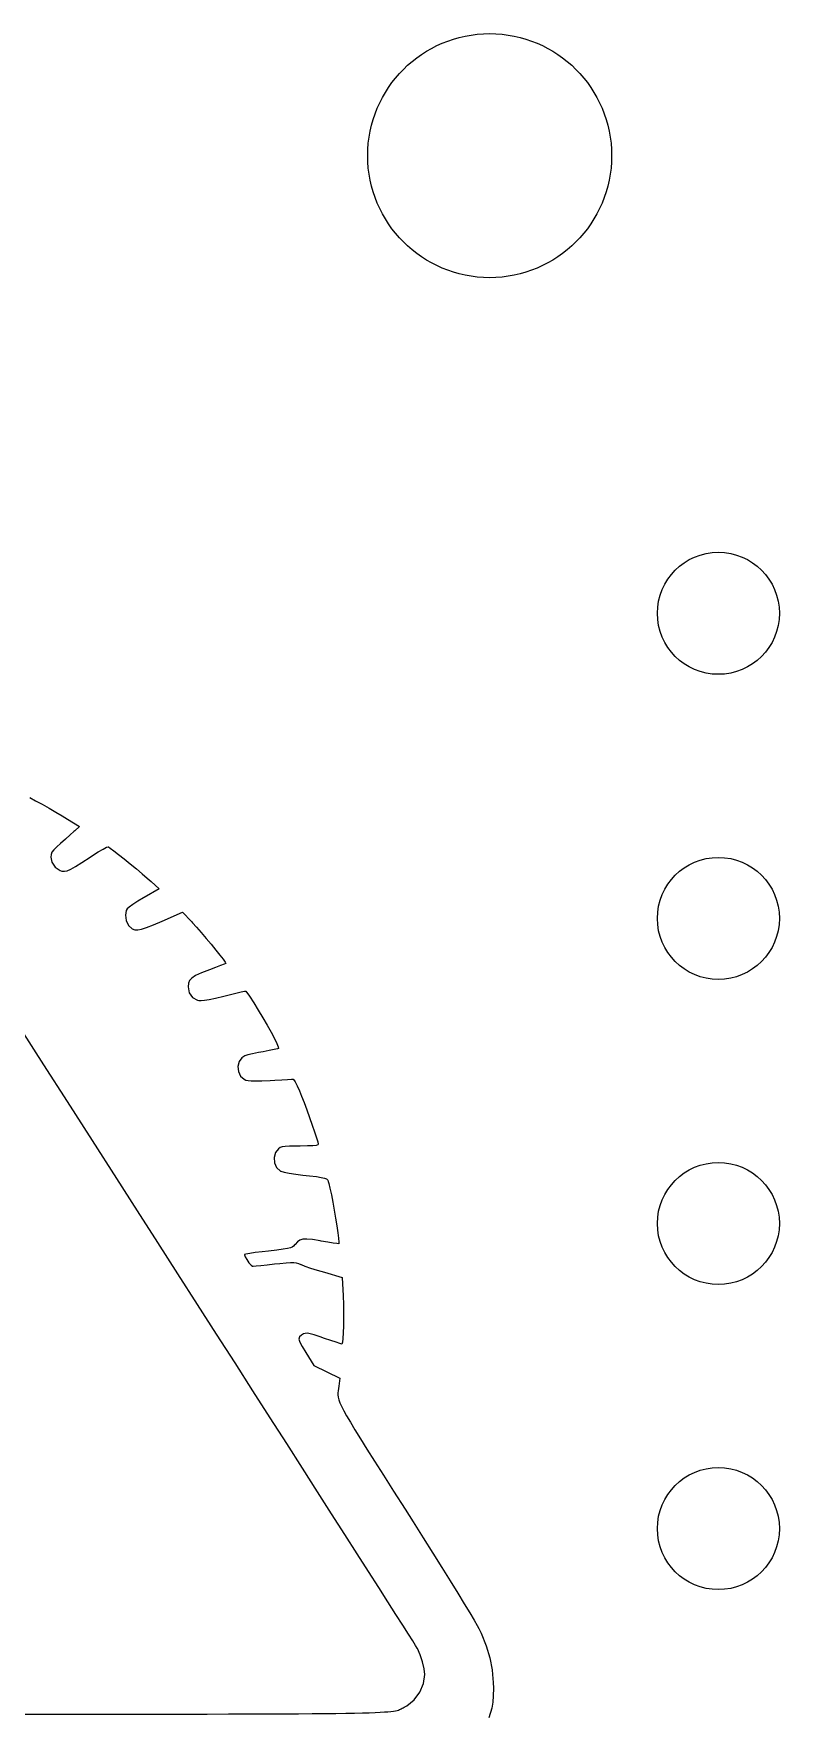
# Model space of a CAD drawing. Extents: x 49 to 111, y -108.5 to -46.5.
# Drawn here: x 104.79 to 111, y -96.8 to -82.8 of the extents above; entities that cross this region are included whole.
import ezdxf

# ---------------------------------------------------------------- set-up
doc = ezdxf.new("R2010")
doc.units = 0
doc.layers.add('BLACK', color=7, linetype='CONTINUOUS')

msp = doc.modelspace()

# ---------------------------------------------------------------- linework, layer by layer
at = {"layer": 'BLACK', "linetype": 'CONTINUOUS'}
for p, q in [((104.755589, -89.164558), (104.803638, -89.190301)), ((104.803638, -89.190301), (104.858179, -89.220269)), ((104.858179, -89.220269), (104.915643, -89.252495)), ((104.915643, -89.252495), (104.972466, -89.28501)), ((104.972466, -89.28501), (105.025077, -89.315845)), ((105.025077, -89.315845), (105.069912, -89.343034)), ((105.069912, -89.343034), (105.170236, -89.405387)), ((105.170236, -89.405387), (105.131323, -89.439848)), ((105.011816, -89.545266), (104.980832, -89.572989)), ((105.052404, -89.50951), (105.011816, -89.545266)), ((105.091492, -89.475038), (105.052404, -89.50951)), ((105.122654, -89.447519), (105.091492, -89.475038)), ((105.131323, -89.439848), (105.122654, -89.447519)), ((104.932704, -89.637555), (104.931221, -89.65895)), ((104.931221, -89.65895), (104.938591, -89.70081)), ((104.939311, -89.619139), (104.932704, -89.637555)), ((104.954276, -89.599137), (104.939311, -89.619139)), ((104.980832, -89.572989), (104.954276, -89.599137)), ((105.189106, -89.704741), (105.256686, -89.660063)), ((105.256686, -89.660063), (105.27827, -89.645792)), ((105.27827, -89.645792), (105.325647, -89.615844)), ((105.325647, -89.615844), (105.365596, -89.592464)), ((105.365596, -89.592464), (105.394442, -89.577741)), ((105.394442, -89.577741), (105.408509, -89.573764)), ((105.408509, -89.573764), (105.409131, -89.574033)), ((105.409131, -89.574033), (105.424916, -89.584442)), ((105.424916, -89.584442), (105.454315, -89.606484)), ((105.454315, -89.606484), (105.494062, -89.63751)), ((105.494062, -89.63751), (105.540888, -89.674873)), ((105.540888, -89.674873), (105.591525, -89.715925)), ((104.938591, -89.70081), (104.965086, -89.742617)), ((104.965086, -89.742617), (105.008055, -89.77138)), ((105.008055, -89.77138), (105.022364, -89.776104)), ((105.022364, -89.776104), (105.042604, -89.777754)), ((105.042604, -89.777754), (105.066484, -89.772747)), ((105.066484, -89.772747), (105.096919, -89.759778)), ((105.096919, -89.759778), (105.136821, -89.737545)), ((105.136821, -89.737545), (105.189106, -89.704741)), ((105.591525, -89.715925), (105.642705, -89.758018)), ((105.642705, -89.758018), (105.691161, -89.798505)), ((105.691161, -89.798505), (105.733624, -89.834739)), ((105.832566, -89.923868), (105.707329, -89.995725)), ((105.733624, -89.834739), (105.766827, -89.864071)), ((105.766827, -89.864071), (105.832566, -89.923868)), ((105.558751, -90.103522), (105.550882, -90.144143)), ((105.565727, -90.090947), (105.558751, -90.103522)), ((105.581469, -90.076589), (105.565727, -90.090947)), ((105.612548, -90.054366), (105.581469, -90.076589)), ((105.654588, -90.02722), (105.612548, -90.054366)), ((105.703217, -89.998092), (105.654588, -90.02722)), ((105.707329, -89.995725), (105.703217, -89.998092)), ((105.550882, -90.144143), (105.557254, -90.188376)), ((105.557254, -90.188376), (105.57592, -90.228073)), ((105.57592, -90.228073), (105.604935, -90.255083)), ((105.685819, -90.258942), (105.728131, -90.245533)), ((105.728131, -90.245533), (105.784114, -90.223752)), ((105.784114, -90.223752), (105.857005, -90.192798)), ((105.857005, -90.192798), (106.027017, -90.118941)), ((106.027017, -90.118941), (106.100356, -90.1957)), ((106.100356, -90.1957), (106.111059, -90.207069)), ((106.111059, -90.207069), (106.144368, -90.243861)), ((106.144368, -90.243861), (106.182846, -90.28789)), ((105.604935, -90.255083), (105.608544, -90.256927)), ((105.608544, -90.256927), (105.629262, -90.263839)), ((105.629262, -90.263839), (105.653942, -90.264777)), ((105.653942, -90.264777), (105.685819, -90.258942)), ((106.182846, -90.28789), (106.224002, -90.336133)), ((106.224002, -90.336133), (106.265346, -90.385564)), ((106.265346, -90.385564), (106.304388, -90.433159)), ((106.304388, -90.433159), (106.338637, -90.475894)), ((106.338637, -90.475894), (106.365603, -90.510745)), ((106.365603, -90.510745), (106.382796, -90.534686)), ((106.103912, -90.666217), (106.084576, -90.686855)), ((106.136266, -90.646049), (106.103912, -90.666217)), ((106.184495, -90.624095), (106.136266, -90.646049)), ((106.251174, -90.598202), (106.184495, -90.624095)), ((106.301702, -90.579185), (106.251174, -90.598202)), ((106.344029, -90.562877), (106.301702, -90.579185)), ((106.373997, -90.550907), (106.344029, -90.562877)), ((106.387447, -90.544905), (106.373997, -90.550907)), ((106.382796, -90.534686), (106.387724, -90.544694)), ((106.387724, -90.544694), (106.387447, -90.544905)), ((106.0754, -90.710221), (106.073529, -90.738574)), ((106.073529, -90.738574), (106.083314, -90.79033)), ((106.084576, -90.686855), (106.0754, -90.710221)), ((106.083314, -90.79033), (106.109493, -90.827965)), ((106.372225, -90.816425), (106.416445, -90.805635)), ((106.416445, -90.805635), (106.471047, -90.792653)), ((106.471047, -90.792653), (106.514777, -90.782663)), ((106.514777, -90.782663), (106.543991, -90.776491)), ((106.543991, -90.776491), (106.555046, -90.774964)), ((106.555046, -90.774964), (106.58432, -90.817668)), ((106.109493, -90.827965), (106.15134, -90.849837)), ((106.15134, -90.849837), (106.162321, -90.852269)), ((106.162321, -90.852269), (106.183445, -90.853734)), ((106.183445, -90.853734), (106.211255, -90.851449)), ((106.211255, -90.851449), (106.249492, -90.844846)), ((106.249492, -90.844846), (106.301902, -90.83336)), ((106.301902, -90.83336), (106.372225, -90.816425)), ((106.58432, -90.817668), (106.620153, -90.873021)), ((106.620153, -90.873021), (106.657773, -90.933717)), ((106.657773, -90.933717), (106.695453, -90.996712)), ((106.695453, -90.996712), (106.731467, -91.058967)), ((106.731467, -91.058967), (106.764089, -91.117438)), ((104.871122, -91.387733), (104.685372, -91.098569)), ((106.764089, -91.117438), (106.791593, -91.169085)), ((106.791593, -91.169085), (106.812252, -91.210865)), ((106.812252, -91.210865), (106.824341, -91.239736)), ((106.498117, -91.362231), (106.488444, -91.402787)), ((106.521057, -91.329467), (106.498117, -91.362231)), ((106.545436, -91.314261), (106.521057, -91.329467)), ((106.569788, -91.307044), (106.545436, -91.314261)), ((106.610091, -91.29759), (106.569788, -91.307044)), ((106.660111, -91.287287), (106.610091, -91.29759)), ((106.698959, -91.280066), (106.660111, -91.287287)), ((106.748562, -91.270861), (106.698959, -91.280066)), ((106.789498, -91.262471), (106.748562, -91.270861)), ((106.816984, -91.255927), (106.789498, -91.262471)), ((106.826133, -91.252657), (106.816984, -91.255927)), ((106.824341, -91.239736), (106.826133, -91.252657)), ((105.0682, -91.694641), (104.871122, -91.387733)), ((106.488444, -91.402787), (106.492193, -91.444983)), ((106.492193, -91.444983), (106.509515, -91.482666)), ((106.509515, -91.482666), (106.540565, -91.509683)), ((106.540565, -91.509683), (106.554009, -91.515589)), ((106.853817, -91.513669), (106.90092, -91.511297)), ((106.90092, -91.511297), (106.933658, -91.509665)), ((106.933658, -91.509665), (106.94799, -91.508977)), ((106.94799, -91.508977), (106.951898, -91.511869)), ((106.951898, -91.511869), (106.964258, -91.530806)), ((106.554009, -91.515589), (106.572934, -91.520377)), ((106.572934, -91.520377), (106.598768, -91.522913)), ((106.598768, -91.522913), (106.635389, -91.523356)), ((106.635389, -91.523356), (106.686674, -91.521867)), ((106.686674, -91.521867), (106.756501, -91.518606)), ((106.756501, -91.518606), (106.796392, -91.516578)), ((106.796392, -91.516578), (106.853817, -91.513669)), ((106.964258, -91.530806), (106.981271, -91.563535)), ((106.981271, -91.563535), (107.00047, -91.605517)), ((107.00047, -91.605517), (107.001051, -91.606865)), ((107.001051, -91.606865), (107.018799, -91.6501)), ((107.018799, -91.6501), (107.039684, -91.704059)), ((105.276872, -92.019703), (105.0682, -91.694641)), ((107.039684, -91.704059), (107.062312, -91.764777)), ((107.062312, -91.764777), (107.085287, -91.828289)), ((107.085287, -91.828289), (107.107214, -91.89063)), ((107.107214, -91.89063), (107.126697, -91.947834)), ((105.478981, -92.33462), (105.276872, -92.019703)), ((106.858134, -92.071966), (106.841061, -92.078419)), ((106.882433, -92.067941), (106.858134, -92.071966)), ((106.918259, -92.065793), (106.882433, -92.067941)), ((106.969912, -92.064971), (106.918259, -92.065793)), ((107.006321, -92.064885), (106.969912, -92.064971)), ((107.068735, -92.064473), (107.006321, -92.064885)), ((107.111823, -92.063013), (107.068735, -92.064473)), ((107.138725, -92.060175), (107.111823, -92.063013)), ((107.126697, -91.947834), (107.142341, -91.995937)), ((107.15258, -92.055624), (107.138725, -92.060175)), ((107.142341, -91.995937), (107.152751, -92.030974)), ((107.15653, -92.049029), (107.15258, -92.055624)), ((107.152751, -92.030974), (107.156531, -92.048979)), ((107.156531, -92.048979), (107.15653, -92.049029)), ((106.800919, -92.119956), (106.78907, -92.161887)), ((106.78907, -92.161887), (106.792363, -92.205805)), ((106.792363, -92.205805), (106.81025, -92.245054)), ((106.826915, -92.08785), (106.800919, -92.119956)), ((106.841061, -92.078419), (106.826915, -92.08785)), ((105.652022, -92.604298), (105.478981, -92.33462)), ((106.81025, -92.245054), (106.842181, -92.272982)), ((106.842181, -92.272982), (106.845681, -92.274526)), ((106.845681, -92.274526), (106.87262, -92.282029)), ((106.87262, -92.282029), (106.915559, -92.290515)), ((106.915559, -92.290515), (106.969351, -92.299054)), ((106.969351, -92.299054), (107.02885, -92.306715)), ((107.02885, -92.306715), (107.084371, -92.313034)), ((107.084371, -92.313034), (107.14186, -92.31988)), ((107.14186, -92.31988), (107.182572, -92.325771)), ((107.182572, -92.325771), (107.209677, -92.331736)), ((107.209677, -92.331736), (107.226348, -92.338802)), ((107.226348, -92.338802), (107.235757, -92.347996)), ((107.235757, -92.347996), (107.241076, -92.360346)), ((107.241076, -92.360346), (107.245477, -92.376879)), ((107.245477, -92.376879), (107.254965, -92.416255)), ((107.254965, -92.416255), (107.266442, -92.470225)), ((107.266442, -92.470225), (107.278567, -92.532327)), ((105.822082, -92.869384), (105.652022, -92.604298)), ((107.278567, -92.532327), (107.290712, -92.598789)), ((107.290712, -92.598789), (107.302248, -92.665839)), ((107.302248, -92.665839), (107.312548, -92.729704)), ((107.312548, -92.729704), (107.320985, -92.78661)), ((105.988753, -93.129239), (105.822082, -92.869384)), ((106.94114, -92.90634), (106.925027, -92.913361)), ((106.952542, -92.897346), (106.94114, -92.90634)), ((106.962758, -92.885491), (106.952542, -92.897346)), ((106.964128, -92.883763), (106.962758, -92.885491)), ((106.983416, -92.861955), (106.964128, -92.883763)), ((107.00335, -92.847635), (106.983416, -92.861955)), ((107.028086, -92.840287), (107.00335, -92.847635)), ((107.061777, -92.839394), (107.028086, -92.840287)), ((107.108579, -92.844437), (107.061777, -92.839394)), ((107.172646, -92.854901), (107.108579, -92.844437)), ((107.18231, -92.856606), (107.172646, -92.854901)), ((107.235976, -92.865774), (107.18231, -92.856606)), ((107.281048, -92.872819), (107.235976, -92.865774)), ((107.313251, -92.877121), (107.281048, -92.872819)), ((107.328306, -92.878061), (107.313251, -92.877121)), ((107.320985, -92.78661), (107.326931, -92.832787)), ((107.326931, -92.832787), (107.329757, -92.864461)), ((107.328837, -92.877859), (107.328306, -92.878061)), ((107.329757, -92.864461), (107.328837, -92.877859)), ((106.542605, -92.967276), (106.541769, -92.969866)), ((106.541769, -92.969866), (106.547469, -92.986334)), ((106.555174, -92.964156), (106.542605, -92.967276)), ((106.547469, -92.986334), (106.561768, -93.010785)), ((106.586361, -92.959172), (106.555174, -92.964156)), ((106.561768, -93.010785), (106.580052, -93.036532)), ((106.580052, -93.036532), (106.597709, -93.056888)), ((106.632432, -92.952841), (106.586361, -92.959172)), ((106.689653, -92.945682), (106.632432, -92.952841)), ((106.742938, -92.939482), (106.689653, -92.945682)), ((106.732519, -93.053035), (106.792493, -93.046539)), ((106.813158, -92.93147), (106.742938, -92.939482)), ((106.792493, -93.046539), (106.836025, -93.041795)), ((106.864562, -92.925038), (106.813158, -92.93147)), ((106.836025, -93.041795), (106.889281, -93.036395)), ((106.900676, -92.919297), (106.864562, -92.925038)), ((106.889281, -93.036395), (106.927214, -93.033641)), ((106.925027, -92.913361), (106.900676, -92.919297)), ((106.927214, -93.033641), (106.954121, -93.033615)), ((106.954121, -93.033615), (106.974298, -93.036399)), ((106.974298, -93.036399), (106.992043, -93.042075)), ((106.992043, -93.042075), (107.011652, -93.050726)), ((107.011652, -93.050726), (107.014402, -93.051964)), ((106.151628, -93.383224), (105.988753, -93.129239)), ((106.597709, -93.056888), (106.610126, -93.065165)), ((106.610126, -93.065165), (106.615029, -93.064874)), ((106.615029, -93.064874), (106.639565, -93.062633)), ((106.639565, -93.062633), (106.680136, -93.058543)), ((106.680136, -93.058543), (106.732519, -93.053035)), ((107.014402, -93.051964), (107.04636, -93.064379)), ((107.04636, -93.064379), (107.093344, -93.080558)), ((107.093344, -93.080558), (107.149475, -93.098543)), ((107.149475, -93.098543), (107.208875, -93.116377)), ((107.208875, -93.116377), (107.35675, -93.159199)), ((107.35675, -93.159199), (107.364923, -93.311666)), ((107.364923, -93.311666), (107.365383, -93.320854)), ((107.365383, -93.320854), (107.367127, -93.375333)), ((106.310298, -93.630702), (106.151628, -93.383224)), ((107.367127, -93.375333), (107.367789, -93.436641)), ((107.367789, -93.436641), (107.367473, -93.500592)), ((107.366284, -93.562998), (107.364325, -93.619675)), ((107.367473, -93.500592), (107.366284, -93.562998)), ((106.464353, -93.871034), (106.310298, -93.630702)), ((107.000871, -93.654151), (106.996044, -93.672102)), ((106.996044, -93.672102), (107.002965, -93.697425)), ((107.017022, -93.639923), (107.000871, -93.654151)), ((107.002965, -93.697425), (107.022055, -93.733773)), ((107.035784, -93.629756), (107.017022, -93.639923)), ((107.022055, -93.733773), (107.053738, -93.784796)), ((107.049735, -93.624717), (107.035784, -93.629756)), ((107.066512, -93.623791), (107.049735, -93.624717)), ((107.090124, -93.627825), (107.066512, -93.623791)), ((107.124577, -93.637666), (107.090124, -93.627825)), ((107.173879, -93.654158), (107.124577, -93.637666)), ((107.208148, -93.66615), (107.173879, -93.654158)), ((107.260824, -93.684418), (107.208148, -93.66615)), ((107.305299, -93.699257), (107.260824, -93.684418)), ((107.33761, -93.709388), (107.305299, -93.699257)), ((107.353795, -93.713534), (107.33761, -93.709388)), ((107.354885, -93.713463), (107.353795, -93.713534)), ((107.358521, -93.699094), (107.354885, -93.713463)), ((107.361703, -93.666436), (107.358521, -93.699094)), ((107.364325, -93.619675), (107.361703, -93.666436)), ((106.613387, -94.103581), (106.464353, -93.871034)), ((107.053738, -93.784796), (107.121882, -93.891296)), ((107.121882, -93.891296), (107.229888, -93.944948)), ((107.229888, -93.944948), (107.337894, -93.9986)), ((107.337894, -93.9986), (107.328886, -94.062915)), ((106.756989, -94.327707), (106.613387, -94.103581)), ((107.320803, -94.12019), (107.320606, -94.137582)), ((107.320606, -94.137582), (107.322804, -94.1562)), ((107.322711, -94.10275), (107.320803, -94.12019)), ((107.325646, -94.083993), (107.322711, -94.10275)), ((107.322804, -94.1562), (107.328081, -94.177314)), ((107.328886, -94.062915), (107.325646, -94.083993)), ((107.328081, -94.177314), (107.33712, -94.202196)), ((107.33712, -94.202196), (107.350608, -94.232116)), ((107.350608, -94.232116), (107.369226, -94.268347)), ((107.369226, -94.268347), (107.393661, -94.312159)), ((106.894753, -94.542772), (106.756989, -94.327707)), ((107.393661, -94.312159), (107.424595, -94.364825)), ((107.424595, -94.364825), (107.462713, -94.427614)), ((107.462713, -94.427614), (107.508699, -94.5018)), ((107.026269, -94.748139), (106.894753, -94.542772)), ((107.508699, -94.5018), (107.563237, -94.588652)), ((107.563237, -94.588652), (107.627011, -94.689443)), ((107.627011, -94.689443), (107.700706, -94.805444)), ((107.151129, -94.943168), (107.026269, -94.748139)), ((107.700706, -94.805444), (107.785006, -94.937925)), ((107.268925, -95.127223), (107.151129, -94.943168)), ((107.785006, -94.937925), (107.880594, -95.08816)), ((107.379248, -95.299664), (107.268925, -95.127223)), ((107.880594, -95.08816), (107.947602, -95.193701)), ((107.947602, -95.193701), (108.032279, -95.327604)), ((107.48169, -95.459853), (107.379248, -95.299664)), ((108.032279, -95.327604), (108.112628, -95.45526)), ((107.575842, -95.607153), (107.48169, -95.459853)), ((108.112628, -95.45526), (108.187781, -95.575264)), ((107.661295, -95.740924), (107.575842, -95.607153)), ((108.187781, -95.575264), (108.256867, -95.686206)), ((108.256867, -95.686206), (108.319017, -95.786682)), ((107.737643, -95.86053), (107.661295, -95.740924)), ((108.319017, -95.786682), (108.373362, -95.875283)), ((107.804475, -95.96533), (107.737643, -95.86053)), ((107.861383, -96.054688), (107.804475, -95.96533)), ((108.373362, -95.875283), (108.419032, -95.950603)), ((108.419032, -95.950603), (108.455157, -96.011235)), ((107.90796, -96.127965), (107.861383, -96.054688)), ((107.943797, -96.184523), (107.90796, -96.127965)), ((108.455157, -96.011235), (108.480869, -96.055771)), ((108.480869, -96.055771), (108.495297, -96.082806)), ((108.495297, -96.082806), (108.512839, -96.12052)), ((108.512839, -96.12052), (108.556446, -96.227189)), ((107.968484, -96.223724), (107.943797, -96.184523)), ((107.981615, -96.244929), (107.968484, -96.223724)), ((107.983625, -96.248391), (107.981615, -96.244929)), ((108.006106, -96.300285), (107.983625, -96.248391)), ((108.556446, -96.227189), (108.586692, -96.326854)), ((108.025371, -96.359268), (108.006106, -96.300285)), ((108.038956, -96.416545), (108.025371, -96.359268)), ((108.586692, -96.326854), (108.605378, -96.426312)), ((108.003123, -96.611949), (108.033627, -96.540726)), ((108.033627, -96.540726), (108.044407, -96.465251)), ((108.044393, -96.463317), (108.038956, -96.416545)), ((108.044407, -96.465251), (108.044393, -96.463317)), ((108.605378, -96.426312), (108.608654, -96.465251)), ((108.608654, -96.465251), (108.614301, -96.532363)), ((108.614301, -96.532363), (108.615736, -96.577241)), ((107.893957, -96.7243), (107.955648, -96.674585)), ((107.955648, -96.674585), (108.003123, -96.611949)), ((108.615321, -96.642209), (108.610838, -96.695491)), ((108.615736, -96.577241), (108.615321, -96.642209)), ((104.520619, -96.795155), (104.817745, -96.795081)), ((104.817745, -96.795081), (105.09626, -96.79498)), ((105.09626, -96.79498), (105.356782, -96.794846)), ((105.356782, -96.794846), (105.599926, -96.794673)), ((105.599926, -96.794673), (105.826309, -96.794452)), ((105.826309, -96.794452), (106.036549, -96.794177)), ((106.036549, -96.794177), (106.23126, -96.793842)), ((106.23126, -96.793842), (106.411061, -96.793439)), ((106.411061, -96.793439), (106.576567, -96.792962)), ((106.576567, -96.792962), (106.728396, -96.792403)), ((106.728396, -96.792403), (106.867163, -96.791755)), ((106.867163, -96.791755), (106.993486, -96.791013)), ((106.993486, -96.791013), (107.10798, -96.790168)), ((107.10798, -96.790168), (107.211263, -96.789214)), ((107.211263, -96.789214), (107.30395, -96.788144)), ((107.30395, -96.788144), (107.38666, -96.786951)), ((107.38666, -96.786951), (107.460007, -96.785628)), ((107.460007, -96.785628), (107.52461, -96.784169)), ((107.52461, -96.784169), (107.581083, -96.782566)), ((107.581083, -96.782566), (107.630045, -96.780812)), ((107.630045, -96.780812), (107.672111, -96.778901)), ((107.672111, -96.778901), (107.707898, -96.776826)), ((107.707898, -96.776826), (107.738023, -96.77458)), ((107.738023, -96.77458), (107.763102, -96.772155)), ((107.763102, -96.772155), (107.783751, -96.769545)), ((107.783751, -96.769545), (107.800589, -96.766744)), ((107.800589, -96.766744), (107.81423, -96.763743)), ((107.81423, -96.763743), (107.825291, -96.760537)), ((107.825291, -96.760537), (107.83439, -96.757118)), ((107.83439, -96.757118), (107.842142, -96.753479)), ((107.842142, -96.753479), (107.849165, -96.749614)), ((107.849165, -96.749614), (107.856074, -96.745516)), ((107.856074, -96.745516), (107.863487, -96.741177)), ((107.863487, -96.741177), (107.87202, -96.736591)), ((107.87202, -96.736591), (107.893957, -96.7243)), ((108.601894, -96.743788), (108.577208, -96.826377)), ((108.610838, -96.695491), (108.601894, -96.743788))]:
    msp.add_line(p, q, dxfattribs=at)
at = {"layer": 'BLACK'}
for centre, radius in [((108.585, -83.82), 1.016), ((110.49, -87.63), 0.508), ((110.49, -90.17), 0.508), ((110.49, -92.71), 0.508), ((110.49, -95.25), 0.508)]:
    msp.add_circle(centre, radius, dxfattribs=at)

doc.saveas('drawing.dxf')
